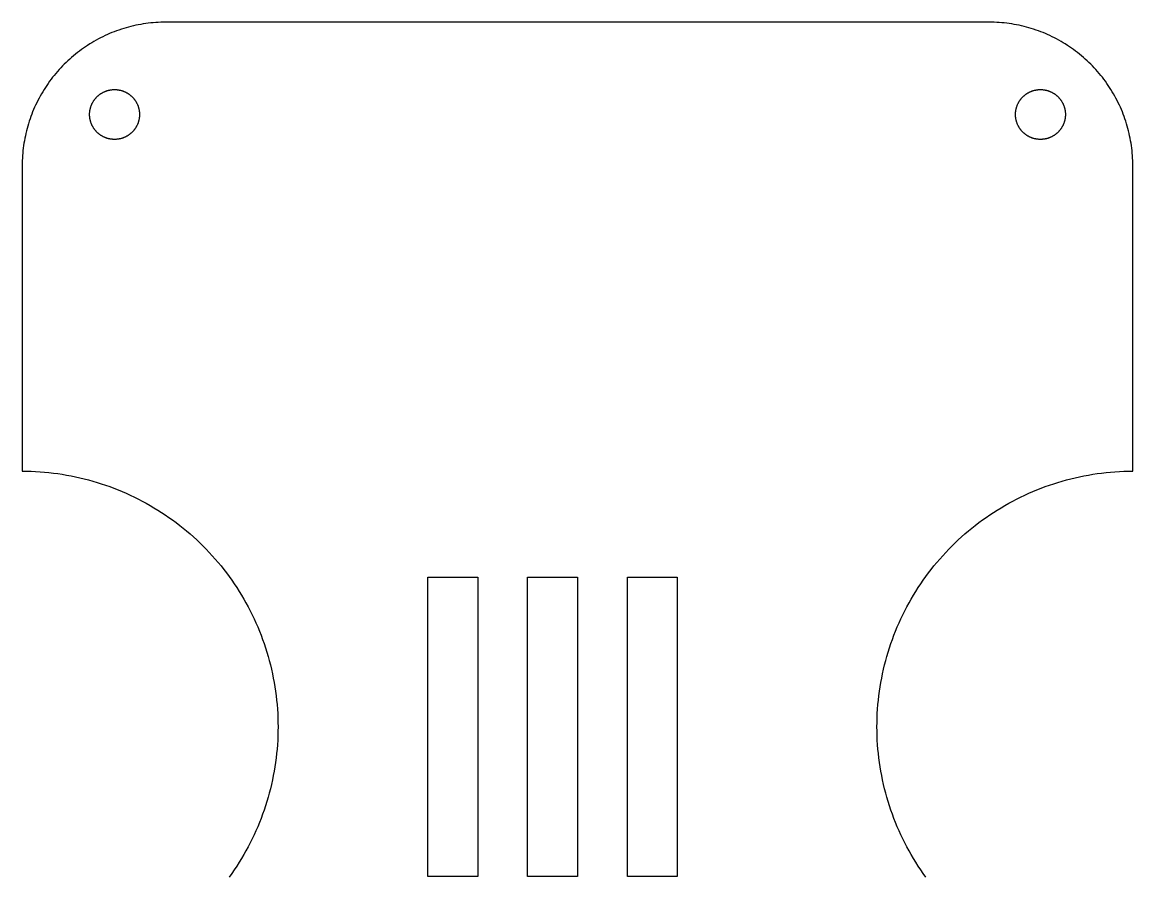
# Model space of a CAD drawing. Header units: metres. Extents: x 0 to 141, y 0 to 132.
# Drawn here: x 52 to 141, y 44.5 to 113 of the extents above; entities that cross this region are included whole.
import ezdxf

# ---------------------------------------------------------------- set-up
doc = ezdxf.new("R2010")
doc.units = ezdxf.units.M

msp = doc.modelspace()

# ---------------------------------------------------------------- linework, layer by layer
for p, q in [((59.192, 112.163), (59.0066, 112.086)), ((59.3788, 112.236), (59.192, 112.163)), ((59.5668, 112.306), (59.3788, 112.236)), ((59.756, 112.373), (59.5668, 112.306)), ((59.9463, 112.437), (59.756, 112.373)), ((60.1377, 112.497), (59.9463, 112.437)), ((60.3302, 112.555), (60.1377, 112.497)), ((60.5236, 112.608), (60.3302, 112.555)), ((60.7179, 112.658), (60.5236, 112.608)), ((60.9131, 112.705), (60.7179, 112.658)), ((61.109, 112.749), (60.9131, 112.705)), ((61.3057, 112.789), (61.109, 112.749)), ((61.5031, 112.825), (61.3057, 112.789)), ((61.701, 112.858), (61.5031, 112.825)), ((61.8995, 112.888), (61.701, 112.858)), ((62.0985, 112.914), (61.8995, 112.888)), ((62.2979, 112.937), (62.0985, 112.914)), ((62.4977, 112.956), (62.2979, 112.937)), ((62.6978, 112.972), (62.4977, 112.956)), ((62.8981, 112.984), (62.6978, 112.972)), ((63.0987, 112.993), (62.8981, 112.984)), ((63.2993, 112.998), (63.0987, 112.993)), ((63.5, 113), (63.2993, 112.998)), ((129.5, 113), (63.5, 113)), ((129.701, 112.998), (129.5, 113)), ((129.901, 112.993), (129.701, 112.998)), ((130.102, 112.984), (129.901, 112.993)), ((130.302, 112.972), (130.102, 112.984)), ((130.502, 112.956), (130.302, 112.972)), ((130.702, 112.937), (130.502, 112.956)), ((130.901, 112.914), (130.702, 112.937)), ((131.1, 112.888), (130.901, 112.914)), ((131.299, 112.858), (131.1, 112.888)), ((131.497, 112.825), (131.299, 112.858)), ((131.694, 112.789), (131.497, 112.825)), ((131.891, 112.749), (131.694, 112.789)), ((132.087, 112.705), (131.891, 112.749)), ((132.282, 112.658), (132.087, 112.705)), ((132.476, 112.608), (132.282, 112.658)), ((132.67, 112.555), (132.476, 112.608)), ((132.862, 112.497), (132.67, 112.555)), ((133.054, 112.437), (132.862, 112.497)), ((133.244, 112.373), (133.054, 112.437)), ((133.433, 112.306), (133.244, 112.373)), ((133.621, 112.236), (133.433, 112.306)), ((133.808, 112.163), (133.621, 112.236)), ((133.993, 112.086), (133.808, 112.163)), ((57.4059, 111.253), (57.2367, 111.145)), ((57.5771, 111.357), (57.4059, 111.253)), ((57.75, 111.459), (57.5771, 111.357)), ((57.9247, 111.558), (57.75, 111.459)), ((58.1011, 111.654), (57.9247, 111.558)), ((58.2791, 111.747), (58.1011, 111.654)), ((58.4587, 111.836), (58.2791, 111.747)), ((58.6399, 111.923), (58.4587, 111.836)), ((58.8225, 112.006), (58.6399, 111.923)), ((59.0066, 112.086), (58.8225, 112.006)), ((134.177, 112.006), (133.993, 112.086)), ((134.36, 111.923), (134.177, 112.006)), ((134.541, 111.836), (134.36, 111.923)), ((134.721, 111.747), (134.541, 111.836)), ((134.899, 111.654), (134.721, 111.747)), ((135.075, 111.558), (134.899, 111.654)), ((135.25, 111.459), (135.075, 111.558)), ((135.423, 111.357), (135.25, 111.459)), ((135.594, 111.253), (135.423, 111.357)), ((135.763, 111.145), (135.594, 111.253)), ((56.2628, 110.437), (56.108, 110.31)), ((56.4199, 110.562), (56.2628, 110.437)), ((56.5791, 110.684), (56.4199, 110.562)), ((56.7405, 110.804), (56.5791, 110.684)), ((56.9039, 110.92), (56.7405, 110.804)), ((57.0693, 111.034), (56.9039, 110.92)), ((57.2367, 111.145), (57.0693, 111.034)), ((135.931, 111.034), (135.763, 111.145)), ((136.096, 110.92), (135.931, 111.034)), ((136.26, 110.804), (136.096, 110.92)), ((136.421, 110.684), (136.26, 110.804)), ((136.58, 110.562), (136.421, 110.684)), ((136.737, 110.437), (136.58, 110.562)), ((136.892, 110.31), (136.737, 110.437)), ((55.2276, 109.489), (55.0894, 109.343)), ((55.3683, 109.632), (55.2276, 109.489)), ((55.5114, 109.772), (55.3683, 109.632)), ((55.657, 109.911), (55.5114, 109.772)), ((55.805, 110.046), (55.657, 109.911)), ((55.9553, 110.179), (55.805, 110.046)), ((56.108, 110.31), (55.9553, 110.179)), ((137.045, 110.179), (136.892, 110.31)), ((137.195, 110.046), (137.045, 110.179)), ((137.343, 109.911), (137.195, 110.046)), ((137.489, 109.772), (137.343, 109.911)), ((137.632, 109.632), (137.489, 109.772)), ((137.772, 109.489), (137.632, 109.632)), ((137.911, 109.343), (137.772, 109.489)), ((54.4379, 108.58), (54.3157, 108.421)), ((54.5628, 108.737), (54.4379, 108.58)), ((54.6905, 108.892), (54.5628, 108.737)), ((54.8208, 109.045), (54.6905, 108.892)), ((54.9538, 109.195), (54.8208, 109.045)), ((55.0894, 109.343), (54.9538, 109.195)), ((138.046, 109.195), (137.911, 109.343)), ((138.179, 109.045), (138.046, 109.195)), ((138.31, 108.892), (138.179, 109.045)), ((138.437, 108.737), (138.31, 108.892)), ((138.562, 108.58), (138.437, 108.737)), ((138.684, 108.421), (138.562, 108.58)), ((53.8553, 107.763), (53.7475, 107.594)), ((53.9661, 107.931), (53.8553, 107.763)), ((54.0798, 108.096), (53.9661, 107.931)), ((54.1963, 108.26), (54.0798, 108.096)), ((54.3157, 108.421), (54.1963, 108.26)), ((138.804, 108.26), (138.684, 108.421)), ((138.92, 108.096), (138.804, 108.26)), ((139.034, 107.931), (138.92, 108.096)), ((139.145, 107.763), (139.034, 107.931)), ((139.253, 107.594), (139.145, 107.763)), ((53.3461, 106.899), (53.2534, 106.721)), ((53.4419, 107.075), (53.3461, 106.899)), ((53.5407, 107.25), (53.4419, 107.075)), ((53.6426, 107.423), (53.5407, 107.25)), ((53.7475, 107.594), (53.6426, 107.423)), ((57.782, 106.776), (57.8027, 106.804)), ((57.8027, 106.804), (57.824, 106.831)), ((57.824, 106.831), (57.8457, 106.859)), ((57.8457, 106.859), (57.8679, 106.886)), ((57.8679, 106.886), (57.8906, 106.912)), ((57.8906, 106.912), (57.9137, 106.938)), ((57.9137, 106.938), (57.9373, 106.964)), ((57.9373, 106.964), (57.9613, 106.989)), ((57.9613, 106.989), (57.9858, 107.014)), ((57.9858, 107.014), (58.0107, 107.039)), ((58.0107, 107.039), (58.036, 107.063)), ((58.036, 107.063), (58.0617, 107.086)), ((58.0617, 107.086), (58.0879, 107.109)), ((58.0879, 107.109), (58.1144, 107.132)), ((58.1144, 107.132), (58.1414, 107.154)), ((58.1414, 107.154), (58.1687, 107.176)), ((58.1687, 107.176), (58.1964, 107.197)), ((58.1964, 107.197), (58.2244, 107.218)), ((58.2244, 107.218), (58.2528, 107.238)), ((58.2528, 107.238), (58.2816, 107.258)), ((58.2816, 107.258), (58.3107, 107.277)), ((58.3107, 107.277), (58.3401, 107.296)), ((58.3401, 107.296), (58.3699, 107.314)), ((58.3699, 107.314), (58.4, 107.332)), ((58.4, 107.332), (58.4304, 107.349)), ((58.4304, 107.349), (58.461, 107.366)), ((58.461, 107.366), (58.492, 107.382)), ((58.492, 107.382), (58.5233, 107.398)), ((58.5233, 107.398), (58.5547, 107.413)), ((58.5547, 107.413), (58.5865, 107.427)), ((58.5865, 107.427), (58.6185, 107.441)), ((58.6185, 107.441), (58.6508, 107.454)), ((58.6508, 107.454), (58.6833, 107.467)), ((58.6833, 107.467), (58.716, 107.479)), ((58.716, 107.479), (58.7489, 107.491)), ((58.7489, 107.491), (58.782, 107.502)), ((58.782, 107.502), (58.8152, 107.513)), ((58.8152, 107.513), (58.8487, 107.523)), ((58.8487, 107.523), (58.8824, 107.532)), ((58.8824, 107.532), (58.9162, 107.541)), ((58.9162, 107.541), (58.9501, 107.549)), ((58.9501, 107.549), (58.9842, 107.556)), ((58.9842, 107.556), (59.0184, 107.563)), ((59.0184, 107.563), (59.0527, 107.57)), ((59.0527, 107.57), (59.0871, 107.575)), ((59.0871, 107.575), (59.1216, 107.581)), ((59.1216, 107.581), (59.1562, 107.585)), ((59.1562, 107.585), (59.1909, 107.589)), ((59.1909, 107.589), (59.2257, 107.592)), ((59.2257, 107.592), (59.2605, 107.595)), ((59.2605, 107.595), (59.2953, 107.597)), ((59.2953, 107.597), (59.3302, 107.599)), ((59.3302, 107.599), (59.3651, 107.6)), ((59.3651, 107.6), (59.4, 107.6)), ((59.4, 107.6), (59.4349, 107.6)), ((59.4349, 107.6), (59.4698, 107.599)), ((59.4698, 107.599), (59.5047, 107.597)), ((59.5047, 107.597), (59.5395, 107.595)), ((59.5395, 107.595), (59.5743, 107.592)), ((59.5743, 107.592), (59.6091, 107.589)), ((59.6091, 107.589), (59.6437, 107.585)), ((59.6437, 107.585), (59.6783, 107.581)), ((59.6783, 107.581), (59.7129, 107.575)), ((59.7129, 107.575), (59.7473, 107.57)), ((59.7473, 107.57), (59.7816, 107.563)), ((59.7816, 107.563), (59.8158, 107.556)), ((59.8158, 107.556), (59.8499, 107.549)), ((59.8499, 107.549), (59.8838, 107.541)), ((59.8838, 107.541), (59.9176, 107.532)), ((59.9176, 107.532), (59.9513, 107.523)), ((59.9513, 107.523), (59.9847, 107.513)), ((59.9847, 107.513), (60.018, 107.502)), ((60.018, 107.502), (60.0511, 107.491)), ((60.0511, 107.491), (60.084, 107.479)), ((60.084, 107.479), (60.1167, 107.467)), ((60.1167, 107.467), (60.1492, 107.454)), ((60.1492, 107.454), (60.1815, 107.441)), ((60.1815, 107.441), (60.2135, 107.427)), ((60.2135, 107.427), (60.2452, 107.413)), ((60.2452, 107.413), (60.2767, 107.398)), ((60.2767, 107.398), (60.308, 107.382)), ((60.308, 107.382), (60.3389, 107.366)), ((60.3389, 107.366), (60.3696, 107.349)), ((60.3696, 107.349), (60.4, 107.332)), ((60.4, 107.332), (60.4301, 107.314)), ((60.4301, 107.314), (60.4598, 107.296)), ((60.4598, 107.296), (60.4893, 107.277)), ((60.4893, 107.277), (60.5184, 107.258)), ((60.5184, 107.258), (60.5471, 107.238)), ((60.5471, 107.238), (60.5756, 107.218)), ((60.5756, 107.218), (60.6036, 107.197)), ((60.6036, 107.197), (60.6313, 107.176)), ((60.6313, 107.176), (60.6586, 107.154)), ((60.6586, 107.154), (60.6856, 107.132)), ((60.6856, 107.132), (60.7121, 107.109)), ((60.7121, 107.109), (60.7383, 107.086)), ((60.7383, 107.086), (60.764, 107.063)), ((60.764, 107.063), (60.7893, 107.039)), ((60.7893, 107.039), (60.8142, 107.014)), ((60.8142, 107.014), (60.8387, 106.989)), ((60.8387, 106.989), (60.8627, 106.964)), ((60.8627, 106.964), (60.8863, 106.938)), ((60.8863, 106.938), (60.9094, 106.912)), ((60.9094, 106.912), (60.9321, 106.886)), ((60.9321, 106.886), (60.9543, 106.859)), ((60.9543, 106.859), (60.976, 106.831)), ((60.976, 106.831), (60.9973, 106.804)), ((60.9973, 106.804), (61.018, 106.776)), ((131.982, 106.776), (132.003, 106.804)), ((132.003, 106.804), (132.024, 106.831)), ((132.024, 106.831), (132.046, 106.859)), ((132.046, 106.859), (132.068, 106.886)), ((132.068, 106.886), (132.091, 106.912)), ((132.091, 106.912), (132.114, 106.938)), ((132.114, 106.938), (132.137, 106.964)), ((132.137, 106.964), (132.161, 106.989)), ((132.161, 106.989), (132.186, 107.014)), ((132.186, 107.014), (132.211, 107.039)), ((132.211, 107.039), (132.236, 107.063)), ((132.236, 107.063), (132.262, 107.086)), ((132.262, 107.086), (132.288, 107.109)), ((132.288, 107.109), (132.314, 107.132)), ((132.314, 107.132), (132.341, 107.154)), ((132.341, 107.154), (132.369, 107.176)), ((132.369, 107.176), (132.396, 107.197)), ((132.396, 107.197), (132.424, 107.218)), ((132.424, 107.218), (132.453, 107.238)), ((132.453, 107.238), (132.482, 107.258)), ((132.482, 107.258), (132.511, 107.277)), ((132.511, 107.277), (132.54, 107.296)), ((132.54, 107.296), (132.57, 107.314)), ((132.57, 107.314), (132.6, 107.332)), ((132.6, 107.332), (132.63, 107.349)), ((132.63, 107.349), (132.661, 107.366)), ((132.661, 107.366), (132.692, 107.382)), ((132.692, 107.382), (132.723, 107.398)), ((132.723, 107.398), (132.755, 107.413)), ((132.755, 107.413), (132.787, 107.427)), ((132.787, 107.427), (132.819, 107.441)), ((132.819, 107.441), (132.851, 107.454)), ((132.851, 107.454), (132.883, 107.467)), ((132.883, 107.467), (132.916, 107.479)), ((132.916, 107.479), (132.949, 107.491)), ((132.949, 107.491), (132.982, 107.502)), ((132.982, 107.502), (133.015, 107.513)), ((133.015, 107.513), (133.049, 107.523)), ((133.049, 107.523), (133.082, 107.532)), ((133.082, 107.532), (133.116, 107.541)), ((133.116, 107.541), (133.15, 107.549)), ((133.15, 107.549), (133.184, 107.556)), ((133.184, 107.556), (133.218, 107.563)), ((133.218, 107.563), (133.253, 107.57)), ((133.253, 107.57), (133.287, 107.575)), ((133.287, 107.575), (133.322, 107.581)), ((133.322, 107.581), (133.356, 107.585)), ((133.356, 107.585), (133.391, 107.589)), ((133.391, 107.589), (133.426, 107.592)), ((133.426, 107.592), (133.46, 107.595)), ((133.46, 107.595), (133.495, 107.597)), ((133.495, 107.597), (133.53, 107.599)), ((133.53, 107.599), (133.565, 107.6)), ((133.565, 107.6), (133.6, 107.6)), ((133.6, 107.6), (133.635, 107.6)), ((133.635, 107.6), (133.67, 107.599)), ((133.67, 107.599), (133.705, 107.597)), ((133.705, 107.597), (133.74, 107.595)), ((133.74, 107.595), (133.774, 107.592)), ((133.774, 107.592), (133.809, 107.589)), ((133.809, 107.589), (133.844, 107.585)), ((133.844, 107.585), (133.878, 107.581)), ((133.878, 107.581), (133.913, 107.575)), ((133.913, 107.575), (133.947, 107.57)), ((133.947, 107.57), (133.982, 107.563)), ((133.982, 107.563), (134.016, 107.556)), ((134.016, 107.556), (134.05, 107.549)), ((134.05, 107.549), (134.084, 107.541)), ((134.084, 107.541), (134.118, 107.532)), ((134.118, 107.532), (134.151, 107.523)), ((134.151, 107.523), (134.185, 107.513)), ((134.185, 107.513), (134.218, 107.502)), ((134.218, 107.502), (134.251, 107.491)), ((134.251, 107.491), (134.284, 107.479)), ((134.284, 107.479), (134.317, 107.467)), ((134.317, 107.467), (134.349, 107.454)), ((134.349, 107.454), (134.381, 107.441)), ((134.381, 107.441), (134.413, 107.427)), ((134.413, 107.427), (134.445, 107.413)), ((134.445, 107.413), (134.477, 107.398)), ((134.477, 107.398), (134.508, 107.382)), ((134.508, 107.382), (134.539, 107.366)), ((134.539, 107.366), (134.57, 107.349)), ((134.57, 107.349), (134.6, 107.332)), ((134.6, 107.332), (134.63, 107.314)), ((134.63, 107.314), (134.66, 107.296)), ((134.66, 107.296), (134.689, 107.277)), ((134.689, 107.277), (134.718, 107.258)), ((134.718, 107.258), (134.747, 107.238)), ((134.747, 107.238), (134.776, 107.218)), ((134.776, 107.218), (134.804, 107.197)), ((134.804, 107.197), (134.831, 107.176)), ((134.831, 107.176), (134.859, 107.154)), ((134.859, 107.154), (134.886, 107.132)), ((134.886, 107.132), (134.912, 107.109)), ((134.912, 107.109), (134.938, 107.086)), ((134.938, 107.086), (134.964, 107.063)), ((134.964, 107.063), (134.989, 107.039)), ((134.989, 107.039), (135.014, 107.014)), ((135.014, 107.014), (135.039, 106.989)), ((135.039, 106.989), (135.063, 106.964)), ((135.063, 106.964), (135.086, 106.938)), ((135.086, 106.938), (135.109, 106.912)), ((135.109, 106.912), (135.132, 106.886)), ((135.132, 106.886), (135.154, 106.859)), ((135.154, 106.859), (135.176, 106.831)), ((135.176, 106.831), (135.197, 106.804)), ((135.197, 106.804), (135.218, 106.776)), ((139.357, 107.423), (139.253, 107.594)), ((139.459, 107.25), (139.357, 107.423)), ((139.558, 107.075), (139.459, 107.25)), ((139.654, 106.899), (139.558, 107.075)), ((139.747, 106.721), (139.654, 106.899)), ((52.9142, 105.993), (52.8374, 105.808)), ((52.9942, 106.177), (52.9142, 105.993)), ((53.0775, 106.36), (52.9942, 106.177)), ((53.1639, 106.541), (53.0775, 106.36)), ((53.2534, 106.721), (53.1639, 106.541)), ((57.4194, 105.878), (57.4246, 105.913)), ((57.4246, 105.913), (57.4304, 105.947)), ((57.4304, 105.947), (57.4367, 105.982)), ((57.4367, 105.982), (57.4437, 106.016)), ((57.4437, 106.016), (57.4512, 106.05)), ((57.4512, 106.05), (57.4594, 106.084)), ((57.4594, 106.084), (57.4681, 106.118)), ((57.4681, 106.118), (57.4775, 106.151)), ((57.4775, 106.151), (57.4874, 106.185)), ((57.4874, 106.185), (57.4979, 106.218)), ((57.4979, 106.218), (57.509, 106.251)), ((57.509, 106.251), (57.5206, 106.284)), ((57.5206, 106.284), (57.5328, 106.317)), ((57.5328, 106.317), (57.5456, 106.349)), ((57.5456, 106.349), (57.559, 106.381)), ((57.559, 106.381), (57.5729, 106.413)), ((57.5729, 106.413), (57.5874, 106.445)), ((57.5874, 106.445), (57.6024, 106.477)), ((57.6024, 106.477), (57.618, 106.508)), ((57.618, 106.508), (57.6341, 106.539)), ((57.6341, 106.539), (57.6508, 106.57)), ((57.6508, 106.57), (57.6679, 106.6)), ((57.6679, 106.6), (57.6857, 106.63)), ((57.6857, 106.63), (57.7039, 106.66)), ((57.7039, 106.66), (57.7227, 106.689)), ((57.7227, 106.689), (57.7419, 106.718)), ((57.7419, 106.718), (57.7617, 106.747)), ((57.7617, 106.747), (57.782, 106.776)), ((61.018, 106.776), (61.0383, 106.747)), ((61.0383, 106.747), (61.0581, 106.718)), ((61.0581, 106.718), (61.0773, 106.689)), ((61.0773, 106.689), (61.0961, 106.66)), ((61.0961, 106.66), (61.1143, 106.63)), ((61.1143, 106.63), (61.132, 106.6)), ((61.132, 106.6), (61.1492, 106.57)), ((61.1492, 106.57), (61.1659, 106.539)), ((61.1659, 106.539), (61.182, 106.508)), ((61.182, 106.508), (61.1976, 106.477)), ((61.1976, 106.477), (61.2126, 106.445)), ((61.2126, 106.445), (61.2271, 106.413)), ((61.2271, 106.413), (61.241, 106.381)), ((61.241, 106.381), (61.2544, 106.349)), ((61.2544, 106.349), (61.2672, 106.317)), ((61.2672, 106.317), (61.2794, 106.284)), ((61.2794, 106.284), (61.291, 106.251)), ((61.291, 106.251), (61.3021, 106.218)), ((61.3021, 106.218), (61.3126, 106.185)), ((61.3126, 106.185), (61.3225, 106.151)), ((61.3225, 106.151), (61.3318, 106.118)), ((61.3318, 106.118), (61.3406, 106.084)), ((61.3406, 106.084), (61.3487, 106.05)), ((61.3487, 106.05), (61.3563, 106.016)), ((61.3563, 106.016), (61.3633, 105.982)), ((61.3633, 105.982), (61.3696, 105.947)), ((61.3696, 105.947), (61.3754, 105.913)), ((61.3754, 105.913), (61.3805, 105.878)), ((131.619, 105.878), (131.625, 105.913)), ((131.625, 105.913), (131.63, 105.947)), ((131.63, 105.947), (131.637, 105.982)), ((131.637, 105.982), (131.644, 106.016)), ((131.644, 106.016), (131.651, 106.05)), ((131.651, 106.05), (131.659, 106.084)), ((131.659, 106.084), (131.668, 106.118)), ((131.668, 106.118), (131.677, 106.151)), ((131.677, 106.151), (131.687, 106.185)), ((131.687, 106.185), (131.698, 106.218)), ((131.698, 106.218), (131.709, 106.251)), ((131.709, 106.251), (131.721, 106.284)), ((131.721, 106.284), (131.733, 106.317)), ((131.733, 106.317), (131.746, 106.349)), ((131.746, 106.349), (131.759, 106.381)), ((131.759, 106.381), (131.773, 106.413)), ((131.773, 106.413), (131.787, 106.445)), ((131.787, 106.445), (131.802, 106.477)), ((131.802, 106.477), (131.818, 106.508)), ((131.818, 106.508), (131.834, 106.539)), ((131.834, 106.539), (131.851, 106.57)), ((131.851, 106.57), (131.868, 106.6)), ((131.868, 106.6), (131.886, 106.63)), ((131.886, 106.63), (131.904, 106.66)), ((131.904, 106.66), (131.923, 106.689)), ((131.923, 106.689), (131.942, 106.718)), ((131.942, 106.718), (131.962, 106.747)), ((131.962, 106.747), (131.982, 106.776)), ((135.218, 106.776), (135.238, 106.747)), ((135.238, 106.747), (135.258, 106.718)), ((135.258, 106.718), (135.277, 106.689)), ((135.277, 106.689), (135.296, 106.66)), ((135.296, 106.66), (135.314, 106.63)), ((135.314, 106.63), (135.332, 106.6)), ((135.332, 106.6), (135.349, 106.57)), ((135.349, 106.57), (135.366, 106.539)), ((135.366, 106.539), (135.382, 106.508)), ((135.382, 106.508), (135.398, 106.477)), ((135.398, 106.477), (135.413, 106.445)), ((135.413, 106.445), (135.427, 106.413)), ((135.427, 106.413), (135.441, 106.381)), ((135.441, 106.381), (135.454, 106.349)), ((135.454, 106.349), (135.467, 106.317)), ((135.467, 106.317), (135.479, 106.284)), ((135.479, 106.284), (135.491, 106.251)), ((135.491, 106.251), (135.502, 106.218)), ((135.502, 106.218), (135.513, 106.185)), ((135.513, 106.185), (135.523, 106.151)), ((135.523, 106.151), (135.532, 106.118)), ((135.532, 106.118), (135.541, 106.084)), ((135.541, 106.084), (135.549, 106.05)), ((135.549, 106.05), (135.556, 106.016)), ((135.556, 106.016), (135.563, 105.982)), ((135.563, 105.982), (135.57, 105.947)), ((135.57, 105.947), (135.575, 105.913)), ((135.575, 105.913), (135.581, 105.878)), ((139.836, 106.541), (139.747, 106.721)), ((139.923, 106.36), (139.836, 106.541)), ((140.006, 106.177), (139.923, 106.36)), ((140.086, 105.993), (140.006, 106.177)), ((140.163, 105.808), (140.086, 105.993)), ((52.5629, 105.054), (52.5025, 104.862)), ((52.6265, 105.244), (52.5629, 105.054)), ((52.6935, 105.433), (52.6265, 105.244)), ((52.7638, 105.621), (52.6935, 105.433)), ((52.8374, 105.808), (52.7638, 105.621)), ((57.4, 105.6), (57.4003, 105.635)), ((57.4003, 105.565), (57.4, 105.6)), ((57.4003, 105.635), (57.4012, 105.67)), ((57.4012, 105.53), (57.4003, 105.565)), ((57.4012, 105.67), (57.4027, 105.705)), ((57.4027, 105.495), (57.4012, 105.53)), ((57.4027, 105.705), (57.4049, 105.74)), ((57.4049, 105.46), (57.4027, 105.495)), ((57.4049, 105.74), (57.4076, 105.774)), ((57.4076, 105.426), (57.4049, 105.46)), ((57.4076, 105.774), (57.4109, 105.809)), ((57.4109, 105.391), (57.4076, 105.426)), ((57.4109, 105.809), (57.4149, 105.844)), ((57.4149, 105.356), (57.4109, 105.391)), ((57.4149, 105.844), (57.4194, 105.878)), ((57.4194, 105.322), (57.4149, 105.356)), ((57.4246, 105.287), (57.4194, 105.322)), ((57.4304, 105.253), (57.4246, 105.287)), ((57.4367, 105.218), (57.4304, 105.253)), ((57.4437, 105.184), (57.4367, 105.218)), ((57.4512, 105.15), (57.4437, 105.184)), ((57.4594, 105.116), (57.4512, 105.15)), ((57.4681, 105.082), (57.4594, 105.116)), ((57.4775, 105.049), (57.4681, 105.082)), ((57.4874, 105.015), (57.4775, 105.049)), ((61.3225, 105.049), (61.3126, 105.015)), ((61.3318, 105.082), (61.3225, 105.049)), ((61.3406, 105.116), (61.3318, 105.082)), ((61.3487, 105.15), (61.3406, 105.116)), ((61.3563, 105.184), (61.3487, 105.15)), ((61.3633, 105.218), (61.3563, 105.184)), ((61.3696, 105.253), (61.3633, 105.218)), ((61.3754, 105.287), (61.3696, 105.253)), ((61.3805, 105.322), (61.3754, 105.287)), ((61.3805, 105.878), (61.3851, 105.844)), ((61.3851, 105.356), (61.3805, 105.322)), ((61.3851, 105.844), (61.389, 105.809)), ((61.389, 105.391), (61.3851, 105.356)), ((61.389, 105.809), (61.3924, 105.774)), ((61.3924, 105.426), (61.389, 105.391)), ((61.3924, 105.774), (61.3951, 105.74)), ((61.3951, 105.46), (61.3924, 105.426)), ((61.3951, 105.74), (61.3972, 105.705)), ((61.3972, 105.495), (61.3951, 105.46)), ((61.3972, 105.705), (61.3988, 105.67)), ((61.3988, 105.53), (61.3972, 105.495)), ((61.3988, 105.67), (61.3997, 105.635)), ((61.3997, 105.565), (61.3988, 105.53)), ((61.3997, 105.635), (61.4, 105.6)), ((61.4, 105.6), (61.3997, 105.565)), ((131.6, 105.635), (131.601, 105.67)), ((131.6, 105.6), (131.6, 105.635)), ((131.6, 105.565), (131.6, 105.6)), ((131.601, 105.53), (131.6, 105.565)), ((131.601, 105.67), (131.603, 105.705)), ((131.603, 105.495), (131.601, 105.53)), ((131.603, 105.705), (131.605, 105.74)), ((131.605, 105.46), (131.603, 105.495)), ((131.605, 105.74), (131.608, 105.774)), ((131.608, 105.426), (131.605, 105.46)), ((131.608, 105.774), (131.611, 105.809)), ((131.611, 105.391), (131.608, 105.426)), ((131.611, 105.809), (131.615, 105.844)), ((131.615, 105.356), (131.611, 105.391)), ((131.615, 105.844), (131.619, 105.878)), ((131.619, 105.322), (131.615, 105.356)), ((131.625, 105.287), (131.619, 105.322)), ((131.63, 105.253), (131.625, 105.287)), ((131.637, 105.218), (131.63, 105.253)), ((131.644, 105.184), (131.637, 105.218)), ((131.651, 105.15), (131.644, 105.184)), ((131.659, 105.116), (131.651, 105.15)), ((131.668, 105.082), (131.659, 105.116)), ((131.677, 105.049), (131.668, 105.082)), ((131.687, 105.015), (131.677, 105.049)), ((135.523, 105.049), (135.513, 105.015)), ((135.532, 105.082), (135.523, 105.049)), ((135.541, 105.116), (135.532, 105.082)), ((135.549, 105.15), (135.541, 105.116)), ((135.556, 105.184), (135.549, 105.15)), ((135.563, 105.218), (135.556, 105.184)), ((135.57, 105.253), (135.563, 105.218)), ((135.575, 105.287), (135.57, 105.253)), ((135.581, 105.322), (135.575, 105.287)), ((135.581, 105.878), (135.585, 105.844)), ((135.585, 105.356), (135.581, 105.322)), ((135.585, 105.844), (135.589, 105.809)), ((135.589, 105.391), (135.585, 105.356)), ((135.589, 105.809), (135.592, 105.774)), ((135.592, 105.426), (135.589, 105.391)), ((135.592, 105.774), (135.595, 105.74)), ((135.595, 105.46), (135.592, 105.426)), ((135.595, 105.74), (135.597, 105.705)), ((135.597, 105.495), (135.595, 105.46)), ((135.597, 105.705), (135.599, 105.67)), ((135.599, 105.53), (135.597, 105.495)), ((135.599, 105.67), (135.6, 105.635)), ((135.6, 105.565), (135.599, 105.53)), ((135.6, 105.635), (135.6, 105.6)), ((135.6, 105.6), (135.6, 105.565)), ((140.236, 105.621), (140.163, 105.808)), ((140.306, 105.433), (140.236, 105.621)), ((140.373, 105.244), (140.306, 105.433)), ((140.437, 105.054), (140.373, 105.244)), ((140.497, 104.862), (140.437, 105.054)), ((52.3416, 104.282), (52.2948, 104.087)), ((52.3919, 104.476), (52.3416, 104.282)), ((52.4455, 104.67), (52.3919, 104.476)), ((52.5025, 104.862), (52.4455, 104.67)), ((57.4979, 104.982), (57.4874, 105.015)), ((57.509, 104.949), (57.4979, 104.982)), ((57.5206, 104.916), (57.509, 104.949)), ((57.5328, 104.883), (57.5206, 104.916)), ((57.5456, 104.851), (57.5328, 104.883)), ((57.559, 104.819), (57.5456, 104.851)), ((57.5729, 104.787), (57.559, 104.819)), ((57.5874, 104.755), (57.5729, 104.787)), ((57.6024, 104.723), (57.5874, 104.755)), ((57.618, 104.692), (57.6024, 104.723)), ((57.6341, 104.661), (57.618, 104.692)), ((57.6508, 104.63), (57.6341, 104.661)), ((57.6679, 104.6), (57.6508, 104.63)), ((57.6857, 104.57), (57.6679, 104.6)), ((57.7039, 104.54), (57.6857, 104.57)), ((57.7227, 104.511), (57.7039, 104.54)), ((57.7419, 104.482), (57.7227, 104.511)), ((57.7617, 104.453), (57.7419, 104.482)), ((57.782, 104.424), (57.7617, 104.453)), ((57.8027, 104.396), (57.782, 104.424)), ((57.824, 104.369), (57.8027, 104.396)), ((57.8457, 104.341), (57.824, 104.369)), ((57.8679, 104.314), (57.8457, 104.341)), ((57.8906, 104.288), (57.8679, 104.314)), ((57.9137, 104.262), (57.8906, 104.288)), ((57.9373, 104.236), (57.9137, 104.262)), ((57.9613, 104.211), (57.9373, 104.236)), ((57.9858, 104.186), (57.9613, 104.211)), ((58.0107, 104.161), (57.9858, 104.186)), ((58.036, 104.137), (58.0107, 104.161)), ((58.0617, 104.114), (58.036, 104.137)), ((60.764, 104.137), (60.7383, 104.114)), ((60.7893, 104.161), (60.764, 104.137)), ((60.8142, 104.186), (60.7893, 104.161)), ((60.8387, 104.211), (60.8142, 104.186)), ((60.8627, 104.236), (60.8387, 104.211)), ((60.8863, 104.262), (60.8627, 104.236)), ((60.9094, 104.288), (60.8863, 104.262)), ((60.9321, 104.314), (60.9094, 104.288)), ((60.9543, 104.341), (60.9321, 104.314)), ((60.976, 104.369), (60.9543, 104.341)), ((60.9973, 104.396), (60.976, 104.369)), ((61.018, 104.424), (60.9973, 104.396)), ((61.0383, 104.453), (61.018, 104.424)), ((61.0581, 104.482), (61.0383, 104.453)), ((61.0773, 104.511), (61.0581, 104.482)), ((61.0961, 104.54), (61.0773, 104.511)), ((61.1143, 104.57), (61.0961, 104.54)), ((61.132, 104.6), (61.1143, 104.57)), ((61.1492, 104.63), (61.132, 104.6)), ((61.1659, 104.661), (61.1492, 104.63)), ((61.182, 104.692), (61.1659, 104.661)), ((61.1976, 104.723), (61.182, 104.692)), ((61.2126, 104.755), (61.1976, 104.723)), ((61.2271, 104.787), (61.2126, 104.755)), ((61.241, 104.819), (61.2271, 104.787)), ((61.2544, 104.851), (61.241, 104.819)), ((61.2672, 104.883), (61.2544, 104.851)), ((61.2794, 104.916), (61.2672, 104.883)), ((61.291, 104.949), (61.2794, 104.916)), ((61.3021, 104.982), (61.291, 104.949)), ((61.3126, 105.015), (61.3021, 104.982)), ((131.698, 104.982), (131.687, 105.015)), ((131.709, 104.949), (131.698, 104.982)), ((131.721, 104.916), (131.709, 104.949)), ((131.733, 104.883), (131.721, 104.916)), ((131.746, 104.851), (131.733, 104.883)), ((131.759, 104.819), (131.746, 104.851)), ((131.773, 104.787), (131.759, 104.819)), ((131.787, 104.755), (131.773, 104.787)), ((131.802, 104.723), (131.787, 104.755)), ((131.818, 104.692), (131.802, 104.723)), ((131.834, 104.661), (131.818, 104.692)), ((131.851, 104.63), (131.834, 104.661)), ((131.868, 104.6), (131.851, 104.63)), ((131.886, 104.57), (131.868, 104.6)), ((131.904, 104.54), (131.886, 104.57)), ((131.923, 104.511), (131.904, 104.54)), ((131.942, 104.482), (131.923, 104.511)), ((131.962, 104.453), (131.942, 104.482)), ((131.982, 104.424), (131.962, 104.453)), ((132.003, 104.396), (131.982, 104.424)), ((132.024, 104.369), (132.003, 104.396)), ((132.046, 104.341), (132.024, 104.369)), ((132.068, 104.314), (132.046, 104.341)), ((132.091, 104.288), (132.068, 104.314)), ((132.114, 104.262), (132.091, 104.288)), ((132.137, 104.236), (132.114, 104.262)), ((132.161, 104.211), (132.137, 104.236)), ((132.186, 104.186), (132.161, 104.211)), ((132.211, 104.161), (132.186, 104.186)), ((132.236, 104.137), (132.211, 104.161)), ((132.262, 104.114), (132.236, 104.137)), ((134.964, 104.137), (134.938, 104.114)), ((134.989, 104.161), (134.964, 104.137)), ((135.014, 104.186), (134.989, 104.161)), ((135.039, 104.211), (135.014, 104.186)), ((135.063, 104.236), (135.039, 104.211)), ((135.086, 104.262), (135.063, 104.236)), ((135.109, 104.288), (135.086, 104.262)), ((135.132, 104.314), (135.109, 104.288)), ((135.154, 104.341), (135.132, 104.314)), ((135.176, 104.369), (135.154, 104.341)), ((135.197, 104.396), (135.176, 104.369)), ((135.218, 104.424), (135.197, 104.396)), ((135.238, 104.453), (135.218, 104.424)), ((135.258, 104.482), (135.238, 104.453)), ((135.277, 104.511), (135.258, 104.482)), ((135.296, 104.54), (135.277, 104.511)), ((135.314, 104.57), (135.296, 104.54)), ((135.332, 104.6), (135.314, 104.57)), ((135.349, 104.63), (135.332, 104.6)), ((135.366, 104.661), (135.349, 104.63)), ((135.382, 104.692), (135.366, 104.661)), ((135.398, 104.723), (135.382, 104.692)), ((135.413, 104.755), (135.398, 104.723)), ((135.427, 104.787), (135.413, 104.755)), ((135.441, 104.819), (135.427, 104.787)), ((135.454, 104.851), (135.441, 104.819)), ((135.467, 104.883), (135.454, 104.851)), ((135.479, 104.916), (135.467, 104.883)), ((135.491, 104.949), (135.479, 104.916)), ((135.502, 104.982), (135.491, 104.949)), ((135.513, 105.015), (135.502, 104.982)), ((140.555, 104.67), (140.497, 104.862)), ((140.608, 104.476), (140.555, 104.67)), ((140.658, 104.282), (140.608, 104.476)), ((140.705, 104.087), (140.658, 104.282)), ((52.1416, 103.299), (52.1119, 103.1)), ((52.1747, 103.497), (52.1416, 103.299)), ((52.2113, 103.694), (52.1747, 103.497)), ((52.2513, 103.891), (52.2113, 103.694)), ((52.2948, 104.087), (52.2513, 103.891)), ((58.0879, 104.091), (58.0617, 104.114)), ((58.1144, 104.068), (58.0879, 104.091)), ((58.1414, 104.046), (58.1144, 104.068)), ((58.1687, 104.024), (58.1414, 104.046)), ((58.1964, 104.003), (58.1687, 104.024)), ((58.2244, 103.982), (58.1964, 104.003)), ((58.2528, 103.962), (58.2244, 103.982)), ((58.2816, 103.942), (58.2528, 103.962)), ((58.3107, 103.923), (58.2816, 103.942)), ((58.3401, 103.904), (58.3107, 103.923)), ((58.3699, 103.886), (58.3401, 103.904)), ((58.4, 103.868), (58.3699, 103.886)), ((58.4304, 103.851), (58.4, 103.868)), ((58.461, 103.834), (58.4304, 103.851)), ((58.492, 103.818), (58.461, 103.834)), ((58.5233, 103.802), (58.492, 103.818)), ((58.5547, 103.787), (58.5233, 103.802)), ((58.5865, 103.773), (58.5547, 103.787)), ((58.6185, 103.759), (58.5865, 103.773)), ((58.6508, 103.746), (58.6185, 103.759)), ((58.6833, 103.733), (58.6508, 103.746)), ((58.716, 103.721), (58.6833, 103.733)), ((58.7489, 103.709), (58.716, 103.721)), ((58.782, 103.698), (58.7489, 103.709)), ((58.8152, 103.687), (58.782, 103.698)), ((58.8487, 103.677), (58.8152, 103.687)), ((58.8824, 103.668), (58.8487, 103.677)), ((58.9162, 103.659), (58.8824, 103.668)), ((58.9501, 103.651), (58.9162, 103.659)), ((58.9842, 103.644), (58.9501, 103.651)), ((59.0184, 103.637), (58.9842, 103.644)), ((59.0527, 103.63), (59.0184, 103.637)), ((59.0871, 103.625), (59.0527, 103.63)), ((59.1216, 103.619), (59.0871, 103.625)), ((59.1562, 103.615), (59.1216, 103.619)), ((59.1909, 103.611), (59.1562, 103.615)), ((59.2257, 103.608), (59.1909, 103.611)), ((59.2605, 103.605), (59.2257, 103.608)), ((59.2953, 103.603), (59.2605, 103.605)), ((59.3302, 103.601), (59.2953, 103.603)), ((59.3651, 103.6), (59.3302, 103.601)), ((59.4, 103.6), (59.3651, 103.6)), ((59.4349, 103.6), (59.4, 103.6)), ((59.4698, 103.601), (59.4349, 103.6)), ((59.5047, 103.603), (59.4698, 103.601)), ((59.5395, 103.605), (59.5047, 103.603)), ((59.5743, 103.608), (59.5395, 103.605)), ((59.6091, 103.611), (59.5743, 103.608)), ((59.6437, 103.615), (59.6091, 103.611)), ((59.6783, 103.619), (59.6437, 103.615)), ((59.7129, 103.625), (59.6783, 103.619)), ((59.7473, 103.63), (59.7129, 103.625)), ((59.7816, 103.637), (59.7473, 103.63)), ((59.8158, 103.644), (59.7816, 103.637)), ((59.8499, 103.651), (59.8158, 103.644)), ((59.8838, 103.659), (59.8499, 103.651)), ((59.9176, 103.668), (59.8838, 103.659)), ((59.9513, 103.677), (59.9176, 103.668)), ((59.9847, 103.687), (59.9513, 103.677)), ((60.018, 103.698), (59.9847, 103.687)), ((60.0511, 103.709), (60.018, 103.698)), ((60.084, 103.721), (60.0511, 103.709)), ((60.1167, 103.733), (60.084, 103.721)), ((60.1492, 103.746), (60.1167, 103.733)), ((60.1815, 103.759), (60.1492, 103.746)), ((60.2135, 103.773), (60.1815, 103.759)), ((60.2452, 103.787), (60.2135, 103.773)), ((60.2767, 103.802), (60.2452, 103.787)), ((60.308, 103.818), (60.2767, 103.802)), ((60.3389, 103.834), (60.308, 103.818)), ((60.3696, 103.851), (60.3389, 103.834)), ((60.4, 103.868), (60.3696, 103.851)), ((60.4301, 103.886), (60.4, 103.868)), ((60.4598, 103.904), (60.4301, 103.886)), ((60.4893, 103.923), (60.4598, 103.904)), ((60.5184, 103.942), (60.4893, 103.923)), ((60.5471, 103.962), (60.5184, 103.942)), ((60.5756, 103.982), (60.5471, 103.962)), ((60.6036, 104.003), (60.5756, 103.982)), ((60.6313, 104.024), (60.6036, 104.003)), ((60.6586, 104.046), (60.6313, 104.024)), ((60.6856, 104.068), (60.6586, 104.046)), ((60.7121, 104.091), (60.6856, 104.068)), ((60.7383, 104.114), (60.7121, 104.091)), ((132.288, 104.091), (132.262, 104.114)), ((132.314, 104.068), (132.288, 104.091)), ((132.341, 104.046), (132.314, 104.068)), ((132.369, 104.024), (132.341, 104.046)), ((132.396, 104.003), (132.369, 104.024)), ((132.424, 103.982), (132.396, 104.003)), ((132.453, 103.962), (132.424, 103.982)), ((132.482, 103.942), (132.453, 103.962)), ((132.511, 103.923), (132.482, 103.942)), ((132.54, 103.904), (132.511, 103.923)), ((132.57, 103.886), (132.54, 103.904)), ((132.6, 103.868), (132.57, 103.886)), ((132.63, 103.851), (132.6, 103.868)), ((132.661, 103.834), (132.63, 103.851)), ((132.692, 103.818), (132.661, 103.834)), ((132.723, 103.802), (132.692, 103.818)), ((132.755, 103.787), (132.723, 103.802)), ((132.787, 103.773), (132.755, 103.787)), ((132.819, 103.759), (132.787, 103.773)), ((132.851, 103.746), (132.819, 103.759)), ((132.883, 103.733), (132.851, 103.746)), ((132.916, 103.721), (132.883, 103.733)), ((132.949, 103.709), (132.916, 103.721)), ((132.982, 103.698), (132.949, 103.709)), ((133.015, 103.687), (132.982, 103.698)), ((133.049, 103.677), (133.015, 103.687)), ((133.082, 103.668), (133.049, 103.677)), ((133.116, 103.659), (133.082, 103.668)), ((133.15, 103.651), (133.116, 103.659)), ((133.184, 103.644), (133.15, 103.651)), ((133.218, 103.637), (133.184, 103.644)), ((133.253, 103.63), (133.218, 103.637)), ((133.287, 103.625), (133.253, 103.63)), ((133.322, 103.619), (133.287, 103.625)), ((133.356, 103.615), (133.322, 103.619)), ((133.391, 103.611), (133.356, 103.615)), ((133.426, 103.608), (133.391, 103.611)), ((133.46, 103.605), (133.426, 103.608)), ((133.495, 103.603), (133.46, 103.605)), ((133.53, 103.601), (133.495, 103.603)), ((133.565, 103.6), (133.53, 103.601)), ((133.6, 103.6), (133.565, 103.6)), ((133.635, 103.6), (133.6, 103.6)), ((133.67, 103.601), (133.635, 103.6)), ((133.705, 103.603), (133.67, 103.601)), ((133.74, 103.605), (133.705, 103.603)), ((133.774, 103.608), (133.74, 103.605)), ((133.809, 103.611), (133.774, 103.608)), ((133.844, 103.615), (133.809, 103.611)), ((133.878, 103.619), (133.844, 103.615)), ((133.913, 103.625), (133.878, 103.619)), ((133.947, 103.63), (133.913, 103.625)), ((133.982, 103.637), (133.947, 103.63)), ((134.016, 103.644), (133.982, 103.637)), ((134.05, 103.651), (134.016, 103.644)), ((134.084, 103.659), (134.05, 103.651)), ((134.118, 103.668), (134.084, 103.659)), ((134.151, 103.677), (134.118, 103.668)), ((134.185, 103.687), (134.151, 103.677)), ((134.218, 103.698), (134.185, 103.687)), ((134.251, 103.709), (134.218, 103.698)), ((134.284, 103.721), (134.251, 103.709)), ((134.317, 103.733), (134.284, 103.721)), ((134.349, 103.746), (134.317, 103.733)), ((134.381, 103.759), (134.349, 103.746)), ((134.413, 103.773), (134.381, 103.759)), ((134.445, 103.787), (134.413, 103.773)), ((134.477, 103.802), (134.445, 103.787)), ((134.508, 103.818), (134.477, 103.802)), ((134.539, 103.834), (134.508, 103.818)), ((134.57, 103.851), (134.539, 103.834)), ((134.6, 103.868), (134.57, 103.851)), ((134.63, 103.886), (134.6, 103.868)), ((134.66, 103.904), (134.63, 103.886)), ((134.689, 103.923), (134.66, 103.904)), ((134.718, 103.942), (134.689, 103.923)), ((134.747, 103.962), (134.718, 103.942)), ((134.776, 103.982), (134.747, 103.962)), ((134.804, 104.003), (134.776, 103.982)), ((134.831, 104.024), (134.804, 104.003)), ((134.859, 104.046), (134.831, 104.024)), ((134.886, 104.068), (134.859, 104.046)), ((134.912, 104.091), (134.886, 104.068)), ((134.938, 104.114), (134.912, 104.091)), ((140.749, 103.891), (140.705, 104.087)), ((140.789, 103.694), (140.749, 103.891)), ((140.825, 103.497), (140.789, 103.694)), ((140.858, 103.299), (140.825, 103.497)), ((140.888, 103.1), (140.858, 103.299)), ((52.0438, 102.502), (52.028, 102.302)), ((52.063, 102.702), (52.0438, 102.502)), ((52.0857, 102.901), (52.063, 102.702)), ((52.1119, 103.1), (52.0857, 102.901)), ((140.914, 102.901), (140.888, 103.1)), ((140.937, 102.702), (140.914, 102.901)), ((140.956, 102.502), (140.937, 102.702)), ((140.972, 102.302), (140.956, 102.502)), ((52.0018, 101.701), (52, 101.5)), ((52, 101.5), (52, 77)), ((52.007, 101.901), (52.0018, 101.701)), ((52.0158, 102.102), (52.007, 101.901)), ((52.028, 102.302), (52.0158, 102.102)), ((140.984, 102.102), (140.972, 102.302)), ((140.993, 101.901), (140.984, 102.102)), ((140.998, 101.701), (140.993, 101.901)), ((141, 101.5), (140.998, 101.701)), ((141, 77), (141, 101.5)), ((52, 77), (52.3578, 76.9969)), ((52.3578, 76.9969), (52.7154, 76.9875)), ((52.7154, 76.9875), (53.0729, 76.9719)), ((53.0729, 76.9719), (53.43, 76.9501)), ((53.43, 76.9501), (53.7867, 76.922)), ((53.7867, 76.922), (54.1428, 76.8877)), ((54.1428, 76.8877), (54.4983, 76.8472)), ((54.4983, 76.8472), (54.853, 76.8005)), ((54.853, 76.8005), (55.2069, 76.7476)), ((55.2069, 76.7476), (55.5598, 76.6886)), ((55.5598, 76.6886), (55.9116, 76.6234)), ((55.9116, 76.6234), (56.2622, 76.552)), ((56.2622, 76.552), (56.6115, 76.4746)), ((136.388, 76.4746), (136.738, 76.552)), ((136.738, 76.552), (137.088, 76.6234)), ((137.088, 76.6234), (137.44, 76.6886)), ((137.44, 76.6886), (137.793, 76.7476)), ((137.793, 76.7476), (138.147, 76.8005)), ((138.147, 76.8005), (138.502, 76.8472)), ((138.502, 76.8472), (138.857, 76.8877)), ((138.857, 76.8877), (139.213, 76.922)), ((139.213, 76.922), (139.57, 76.9501)), ((139.57, 76.9501), (139.927, 76.9719)), ((139.927, 76.9719), (140.285, 76.9875)), ((140.285, 76.9875), (140.642, 76.9969)), ((140.642, 76.9969), (141, 77)), ((56.6115, 76.4746), (56.9594, 76.3911)), ((56.9594, 76.3911), (57.3058, 76.3015)), ((57.3058, 76.3015), (57.6506, 76.2059)), ((57.6506, 76.2059), (57.9936, 76.1042)), ((57.9936, 76.1042), (58.3348, 75.9967)), ((58.3348, 75.9967), (58.6741, 75.8831)), ((58.6741, 75.8831), (59.0114, 75.7637)), ((59.0114, 75.7637), (59.3465, 75.6384)), ((133.653, 75.6384), (133.989, 75.7637)), ((133.989, 75.7637), (134.326, 75.8831)), ((134.326, 75.8831), (134.665, 75.9967)), ((134.665, 75.9967), (135.006, 76.1042)), ((135.006, 76.1042), (135.349, 76.2059)), ((135.349, 76.2059), (135.694, 76.3015)), ((135.694, 76.3015), (136.041, 76.3911)), ((136.041, 76.3911), (136.388, 76.4746)), ((59.3465, 75.6384), (59.6794, 75.5073)), ((59.6794, 75.5073), (60.01, 75.3703)), ((60.01, 75.3703), (60.3381, 75.2277)), ((60.3381, 75.2277), (60.6637, 75.0793)), ((60.6637, 75.0793), (60.9866, 74.9253)), ((60.9866, 74.9253), (61.3068, 74.7656)), ((61.3068, 74.7656), (61.6242, 74.6004)), ((131.376, 74.6004), (131.693, 74.7656)), ((131.693, 74.7656), (132.013, 74.9253)), ((132.013, 74.9253), (132.336, 75.0793)), ((132.336, 75.0793), (132.662, 75.2277)), ((132.662, 75.2277), (132.99, 75.3703)), ((132.99, 75.3703), (133.321, 75.5073)), ((133.321, 75.5073), (133.653, 75.6384)), ((61.6242, 74.6004), (61.9386, 74.4297)), ((61.9386, 74.4297), (62.25, 74.2535)), ((62.25, 74.2535), (62.5583, 74.0719)), ((62.5583, 74.0719), (62.8633, 73.885)), ((62.8633, 73.885), (63.1651, 73.6927)), ((129.835, 73.6927), (130.137, 73.885)), ((130.137, 73.885), (130.442, 74.0719)), ((130.442, 74.0719), (130.75, 74.2535)), ((130.75, 74.2535), (131.061, 74.4297)), ((131.061, 74.4297), (131.376, 74.6004)), ((63.1651, 73.6927), (63.4634, 73.4953)), ((63.4634, 73.4953), (63.7583, 73.2926)), ((63.7583, 73.2926), (64.0496, 73.0848)), ((64.0496, 73.0848), (64.3372, 72.872)), ((128.663, 72.872), (128.95, 73.0848)), ((128.95, 73.0848), (129.242, 73.2926)), ((129.242, 73.2926), (129.537, 73.4953)), ((129.537, 73.4953), (129.835, 73.6927)), ((64.3372, 72.872), (64.621, 72.6542)), ((64.621, 72.6542), (64.9011, 72.4315)), ((64.9011, 72.4315), (65.1771, 72.2039)), ((65.1771, 72.2039), (65.4492, 71.9715)), ((127.551, 71.9715), (127.823, 72.2039)), ((127.823, 72.2039), (128.099, 72.4315)), ((128.099, 72.4315), (128.379, 72.6542)), ((128.379, 72.6542), (128.663, 72.872)), ((65.4492, 71.9715), (65.7172, 71.7345)), ((65.7172, 71.7345), (65.981, 71.4927)), ((65.981, 71.4927), (66.2405, 71.2465)), ((66.2405, 71.2465), (66.4957, 70.9957)), ((126.504, 70.9957), (126.759, 71.2465)), ((126.759, 71.2465), (127.019, 71.4927)), ((127.019, 71.4927), (127.283, 71.7345)), ((127.283, 71.7345), (127.551, 71.9715)), ((66.4957, 70.9957), (66.7465, 70.7405)), ((66.7465, 70.7405), (66.9927, 70.481)), ((66.9927, 70.481), (67.2345, 70.2172)), ((125.766, 70.2172), (126.007, 70.481)), ((126.007, 70.481), (126.254, 70.7405)), ((126.254, 70.7405), (126.504, 70.9957)), ((67.2345, 70.2172), (67.4715, 69.9492)), ((67.4715, 69.9492), (67.7039, 69.6771)), ((67.7039, 69.6771), (67.9315, 69.4011)), ((125.068, 69.4011), (125.296, 69.6771)), ((125.296, 69.6771), (125.528, 69.9492)), ((125.528, 69.9492), (125.766, 70.2172)), ((67.9315, 69.4011), (68.1542, 69.121)), ((68.1542, 69.121), (68.372, 68.8372)), ((68.372, 68.8372), (68.5848, 68.5496)), ((68.5848, 68.5496), (68.7926, 68.2583)), ((124.207, 68.2583), (124.415, 68.5496)), ((124.415, 68.5496), (124.628, 68.8372)), ((124.628, 68.8372), (124.846, 69.121)), ((124.846, 69.121), (125.068, 69.4011)), ((68.7926, 68.2583), (68.9953, 67.9634)), ((68.9953, 67.9634), (69.1927, 67.6651)), ((69.1927, 67.6651), (69.385, 67.3633)), ((84.5, 44.5), (84.5, 68.5)), ((84.5, 68.5), (88.5, 68.5)), ((88.5, 68.5), (88.5, 44.5)), ((92.5, 44.5), (92.5, 68.5)), ((92.5, 68.5), (96.5, 68.5)), ((96.5, 68.5), (96.5, 44.5)), ((100.5, 44.5), (100.5, 68.5)), ((100.5, 68.5), (104.5, 68.5)), ((104.5, 68.5), (104.5, 44.5)), ((123.615, 67.3633), (123.807, 67.6651)), ((123.807, 67.6651), (124.005, 67.9634)), ((124.005, 67.9634), (124.207, 68.2583)), ((69.385, 67.3633), (69.5719, 67.0583)), ((69.5719, 67.0583), (69.7535, 66.75)), ((69.7535, 66.75), (69.9297, 66.4386)), ((123.07, 66.4386), (123.246, 66.75)), ((123.246, 66.75), (123.428, 67.0583)), ((123.428, 67.0583), (123.615, 67.3633)), ((69.9297, 66.4386), (70.1004, 66.1242)), ((70.1004, 66.1242), (70.2656, 65.8068)), ((122.734, 65.8068), (122.9, 66.1242)), ((122.9, 66.1242), (123.07, 66.4386)), ((70.2656, 65.8068), (70.4253, 65.4866)), ((70.4253, 65.4866), (70.5793, 65.1637)), ((70.5793, 65.1637), (70.7277, 64.8381)), ((122.272, 64.8381), (122.421, 65.1637)), ((122.421, 65.1637), (122.575, 65.4866)), ((122.575, 65.4866), (122.734, 65.8068)), ((70.7277, 64.8381), (70.8703, 64.51)), ((70.8703, 64.51), (71.0073, 64.1794)), ((71.0073, 64.1794), (71.1384, 63.8465)), ((121.862, 63.8465), (121.993, 64.1794)), ((121.993, 64.1794), (122.13, 64.51)), ((122.13, 64.51), (122.272, 64.8381)), ((71.1384, 63.8465), (71.2637, 63.5114)), ((71.2637, 63.5114), (71.3831, 63.1741)), ((121.617, 63.1741), (121.736, 63.5114)), ((121.736, 63.5114), (121.862, 63.8465)), ((71.3831, 63.1741), (71.4967, 62.8348)), ((71.4967, 62.8348), (71.6042, 62.4936)), ((71.6042, 62.4936), (71.7059, 62.1506)), ((121.294, 62.1506), (121.396, 62.4936)), ((121.396, 62.4936), (121.503, 62.8348)), ((121.503, 62.8348), (121.617, 63.1741)), ((71.7059, 62.1506), (71.8015, 61.8058)), ((71.8015, 61.8058), (71.8911, 61.4594)), ((71.8911, 61.4594), (71.9746, 61.1115)), ((121.025, 61.1115), (121.109, 61.4594)), ((121.109, 61.4594), (121.199, 61.8058)), ((121.199, 61.8058), (121.294, 62.1506)), ((71.9746, 61.1115), (72.052, 60.7622)), ((72.052, 60.7622), (72.1234, 60.4116)), ((120.877, 60.4116), (120.948, 60.7622)), ((120.948, 60.7622), (121.025, 61.1115)), ((72.1234, 60.4116), (72.1886, 60.0598)), ((72.1886, 60.0598), (72.2476, 59.7069)), ((72.2476, 59.7069), (72.3005, 59.353)), ((120.699, 59.353), (120.752, 59.7069)), ((120.752, 59.7069), (120.811, 60.0598)), ((120.811, 60.0598), (120.877, 60.4116)), ((72.3005, 59.353), (72.3472, 58.9983)), ((72.3472, 58.9983), (72.3877, 58.6428)), ((120.612, 58.6428), (120.653, 58.9983)), ((120.653, 58.9983), (120.699, 59.353)), ((72.3877, 58.6428), (72.422, 58.2867)), ((72.422, 58.2867), (72.4501, 57.93)), ((72.4501, 57.93), (72.4719, 57.5729)), ((120.528, 57.5729), (120.55, 57.93)), ((120.55, 57.93), (120.578, 58.2867)), ((120.578, 58.2867), (120.612, 58.6428)), ((72.4719, 57.5729), (72.4875, 57.2154)), ((72.4875, 57.2154), (72.4969, 56.8578)), ((120.503, 56.8578), (120.512, 57.2154)), ((120.512, 57.2154), (120.528, 57.5729)), ((72.4969, 56.1422), (72.4875, 55.7845)), ((72.4969, 56.8578), (72.5, 56.5)), ((72.5, 56.5), (72.4969, 56.1422)), ((120.5, 56.5), (120.503, 56.8578)), ((120.503, 56.1422), (120.5, 56.5)), ((120.512, 55.7845), (120.503, 56.1422)), ((72.4719, 55.4271), (72.4501, 55.07)), ((72.4875, 55.7845), (72.4719, 55.4271)), ((120.528, 55.4271), (120.512, 55.7845)), ((120.55, 55.07), (120.528, 55.4271)), ((72.3877, 54.3572), (72.3472, 54.0017)), ((72.422, 54.7133), (72.3877, 54.3572)), ((72.4501, 55.07), (72.422, 54.7133)), ((120.578, 54.7133), (120.55, 55.07)), ((120.612, 54.3572), (120.578, 54.7133)), ((120.653, 54.0017), (120.612, 54.3572)), ((72.3005, 53.6469), (72.2476, 53.2931)), ((72.3472, 54.0017), (72.3005, 53.6469)), ((120.699, 53.6469), (120.653, 54.0017)), ((120.752, 53.2931), (120.699, 53.6469)), ((72.1234, 52.5884), (72.052, 52.2378)), ((72.1886, 52.9402), (72.1234, 52.5884)), ((72.2476, 53.2931), (72.1886, 52.9402)), ((120.811, 52.9402), (120.752, 53.2931)), ((120.877, 52.5884), (120.811, 52.9402)), ((120.948, 52.2378), (120.877, 52.5884)), ((71.9746, 51.8885), (71.8911, 51.5406)), ((72.052, 52.2378), (71.9746, 51.8885)), ((121.025, 51.8885), (120.948, 52.2378)), ((121.109, 51.5406), (121.025, 51.8885)), ((71.7059, 50.8494), (71.6042, 50.5064)), ((71.8015, 51.1942), (71.7059, 50.8494)), ((71.8911, 51.5406), (71.8015, 51.1942)), ((121.199, 51.1942), (121.109, 51.5406)), ((121.294, 50.8494), (121.199, 51.1942)), ((121.396, 50.5064), (121.294, 50.8494)), ((71.4967, 50.1651), (71.3831, 49.8259)), ((71.6042, 50.5064), (71.4967, 50.1651)), ((121.503, 50.1651), (121.396, 50.5064)), ((121.617, 49.8259), (121.503, 50.1651)), ((71.1384, 49.1534), (71.0073, 48.8206)), ((71.2637, 49.4886), (71.1384, 49.1534)), ((71.3831, 49.8259), (71.2637, 49.4886)), ((121.736, 49.4886), (121.617, 49.8259)), ((121.862, 49.1534), (121.736, 49.4886)), ((121.993, 48.8206), (121.862, 49.1534)), ((70.7277, 48.1619), (70.5793, 47.8363)), ((70.8703, 48.49), (70.7277, 48.1619)), ((71.0073, 48.8206), (70.8703, 48.49)), ((122.13, 48.49), (121.993, 48.8206)), ((122.272, 48.1619), (122.13, 48.49)), ((122.421, 47.8363), (122.272, 48.1619)), ((70.2656, 47.1932), (70.1004, 46.8758)), ((70.4253, 47.5134), (70.2656, 47.1932)), ((70.5793, 47.8363), (70.4253, 47.5134)), ((122.575, 47.5134), (122.421, 47.8363)), ((122.734, 47.1932), (122.575, 47.5134)), ((122.9, 46.8758), (122.734, 47.1932)), ((69.9297, 46.5614), (69.7535, 46.25)), ((70.1004, 46.8758), (69.9297, 46.5614)), ((123.07, 46.5614), (122.9, 46.8758)), ((123.246, 46.25), (123.07, 46.5614)), ((69.385, 45.6366), (69.1927, 45.3349)), ((69.5719, 45.9417), (69.385, 45.6366)), ((69.7535, 46.25), (69.5719, 45.9417)), ((123.428, 45.9417), (123.246, 46.25)), ((123.615, 45.6366), (123.428, 45.9417)), ((123.807, 45.3349), (123.615, 45.6366)), ((68.7926, 44.7417), (68.5848, 44.4504)), ((68.9953, 45.0365), (68.7926, 44.7417)), ((69.1927, 45.3349), (68.9953, 45.0365)), ((88.5, 44.5), (84.5, 44.5)), ((96.5, 44.5), (92.5, 44.5)), ((104.5, 44.5), (100.5, 44.5)), ((124.005, 45.0365), (123.807, 45.3349)), ((124.207, 44.7417), (124.005, 45.0365)), ((124.415, 44.4504), (124.207, 44.7417))]:
    msp.add_line(p, q)

doc.saveas('drawing.dxf')
